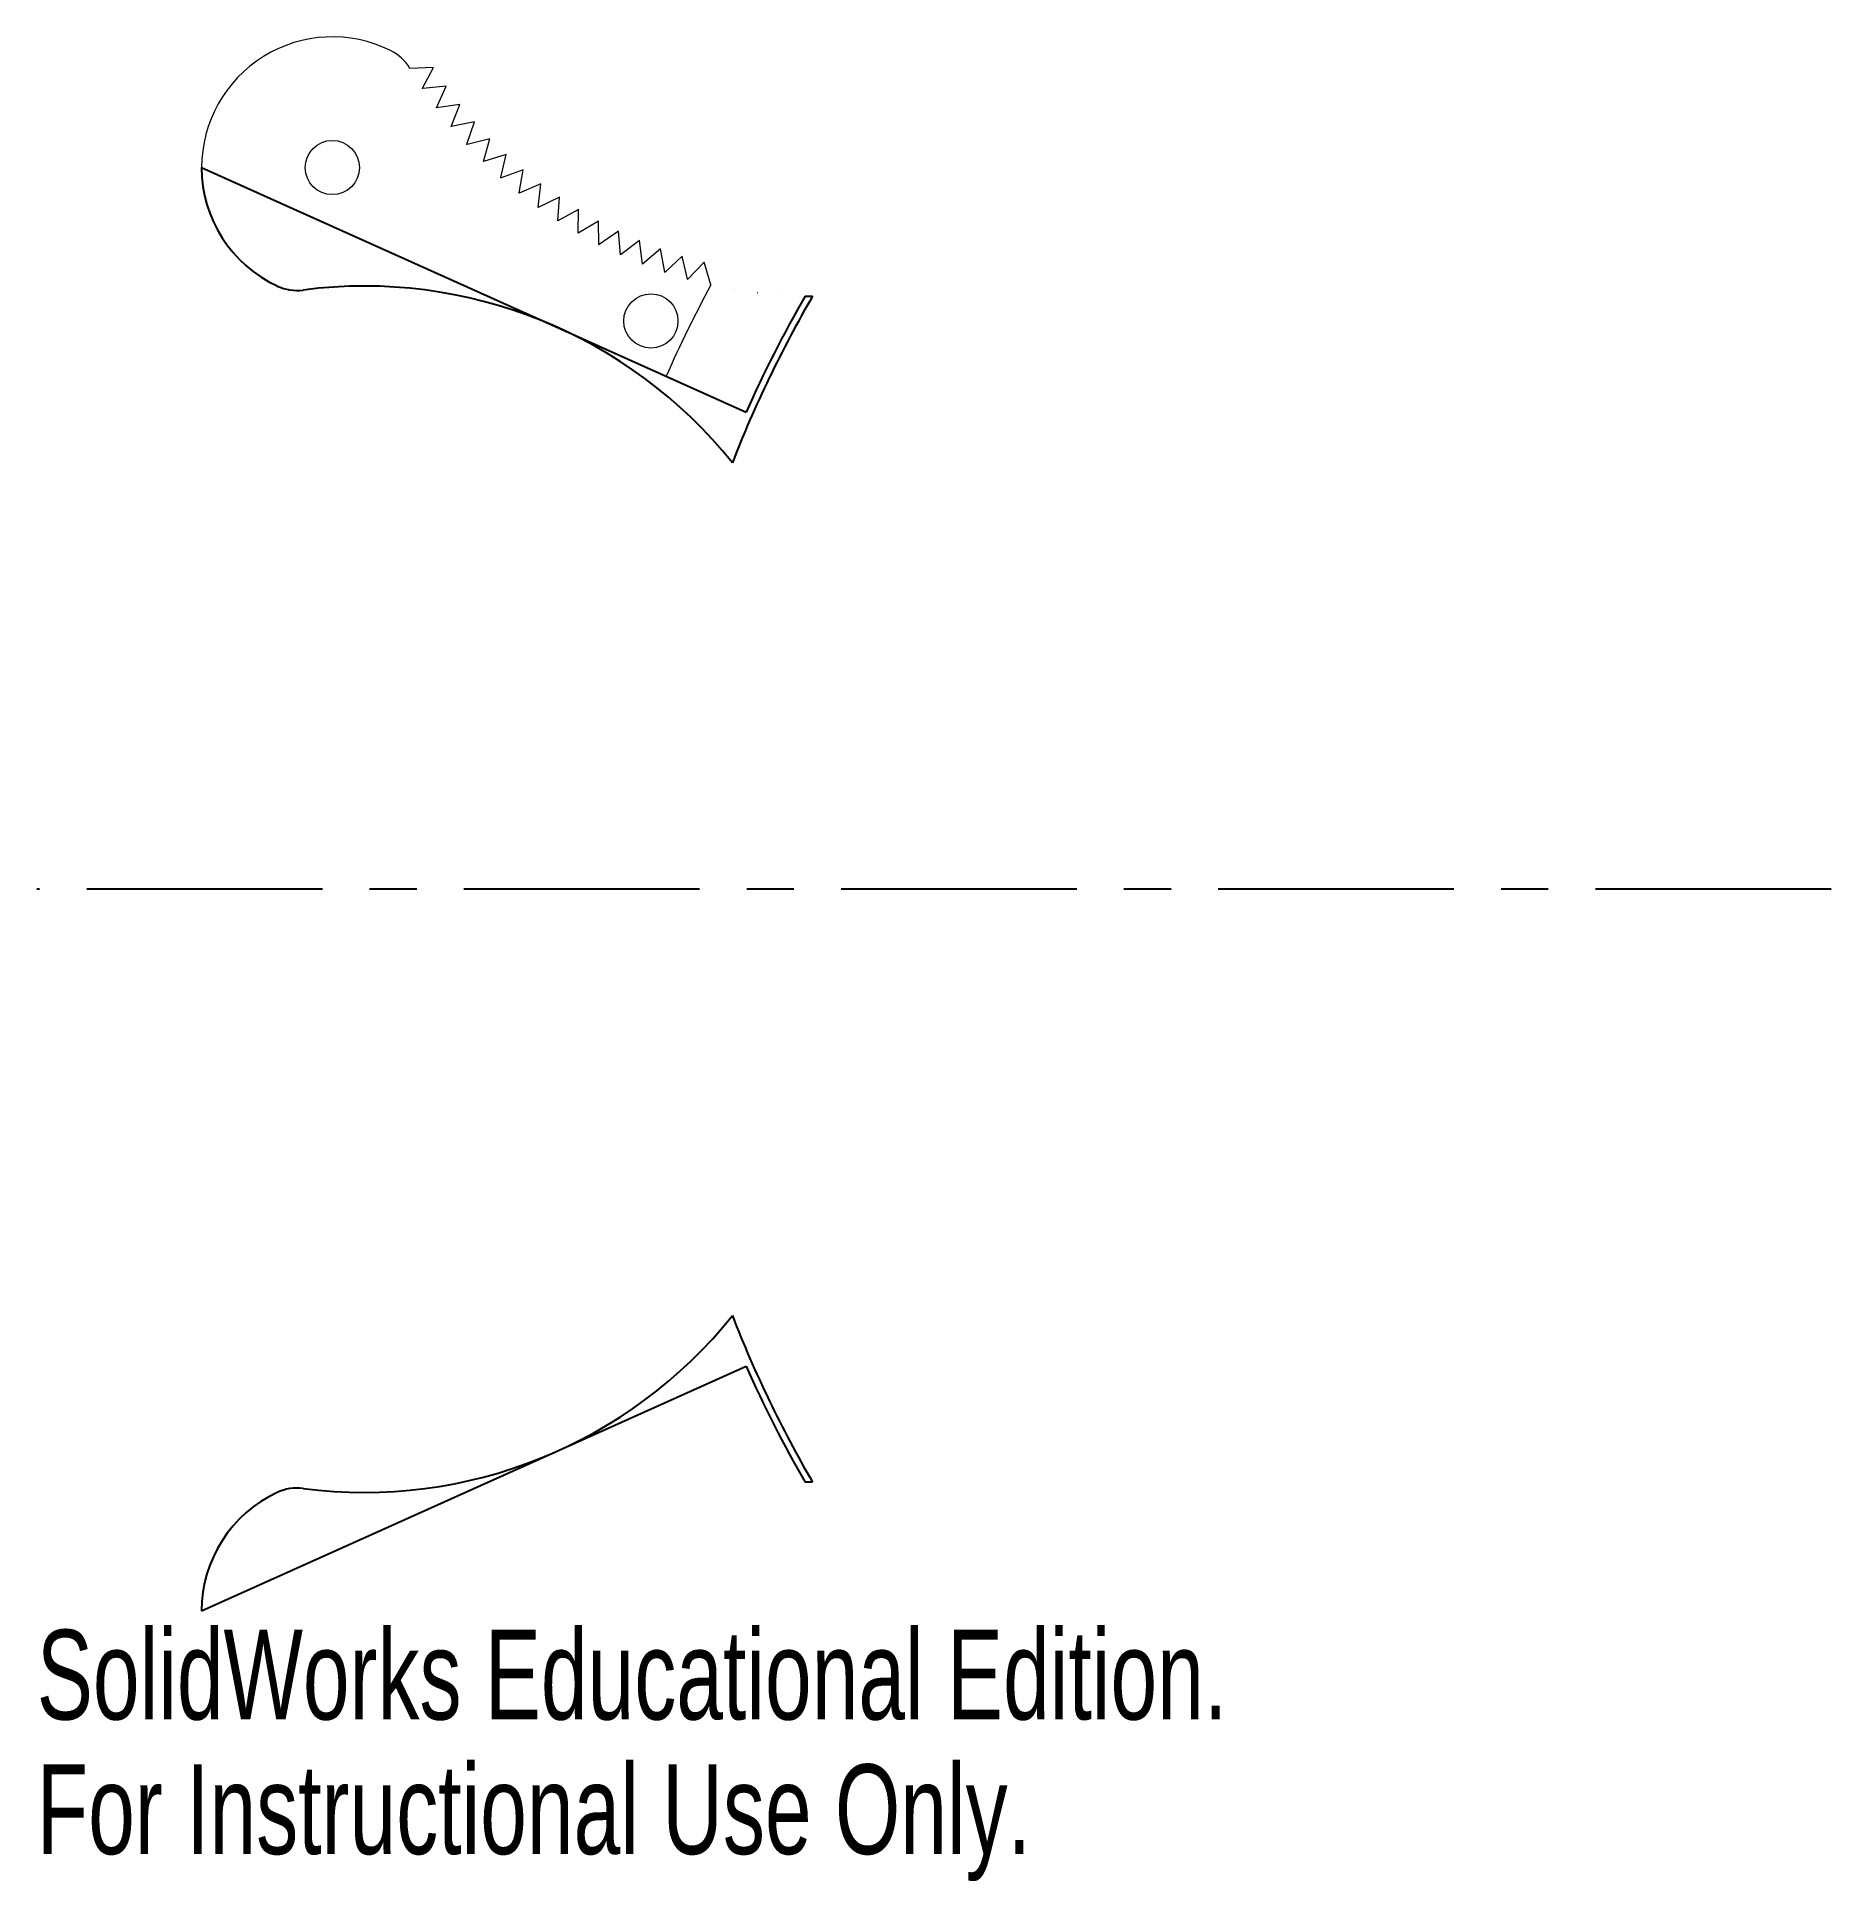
# Paper-space layout '_Top' of a CAD drawing. Header units: inches. Extents: x -3.81 to 0, y -2.1 to 1.81.
import ezdxf

# ---------------------------------------------------------------- set-up
doc = ezdxf.new("R2010")
doc.units = ezdxf.units.IN
doc.header["$MEASUREMENT"] = 0
doc.linetypes.add('CENTERX2', pattern=[0.8, 0.5, -0.1, 0.1, -0.1])
doc.styles.add('SLDTEXTSTYLE0', font='TXT', dxfattribs={"width": 0.7})

psp = doc.layouts.new('_Top')

# ---------------------------------------------------------------- linework, layer by layer
at = {"color": 7, "linetype": 'Continuous', "lineweight": 15}
for p, q in [((-2.9646, 1.7436), (-3.0146, 1.7413)), ((-2.9877, 1.6992), (-2.9646, 1.7436)), ((-2.9376, 1.7035), (-2.9874, 1.6988)), ((-2.9584, 1.658), (-2.9376, 1.7035)), ((-2.9086, 1.6649), (-2.9581, 1.6576)), ((-2.927, 1.6184), (-2.9086, 1.6649)), ((-2.8777, 1.6277), (-2.9267, 1.618)), ((-2.8938, 1.5804), (-2.8777, 1.6277)), ((-2.8449, 1.5922), (-2.8934, 1.58)), ((-2.8586, 1.5441), (-2.8449, 1.5922)), ((-3.4563, 1.531), (-2.471, 1.0883)), ((-2.8104, 1.5584), (-2.8582, 1.5438)), ((-2.8216, 1.5097), (-2.8104, 1.5584)), ((-2.7742, 1.5264), (-2.8213, 1.5093)), ((-2.783, 1.4771), (-2.7742, 1.5264)), ((-2.7365, 1.4962), (-2.7826, 1.4768)), ((-2.7428, 1.4466), (-2.7365, 1.4962)), ((-2.6973, 1.468), (-2.7423, 1.4463)), ((-2.701, 1.4181), (-2.6973, 1.468)), ((-2.6567, 1.4418), (-2.7006, 1.4178)), ((-2.6579, 1.3918), (-2.6567, 1.4418)), ((-2.6148, 1.4176), (-2.6575, 1.3915)), ((-2.6135, 1.3677), (-2.6148, 1.4176)), ((-2.5718, 1.3957), (-2.6131, 1.3674)), ((-2.568, 1.3458), (-2.5718, 1.3957)), ((-2.5277, 1.3759), (-2.5675, 1.3456)), ((-2.5214, 1.3263), (-2.5277, 1.3759)), ((-2.4827, 1.3584), (-2.5209, 1.3261)), ((-2.4739, 1.3091), (-2.4827, 1.3584)), ((-2.4369, 1.3431), (-2.4734, 1.309)), ((-2.4255, 1.2944), (-2.4369, 1.3431)), ((-2.3903, 1.3302), (-2.4251, 1.2943)), ((-2.3765, 1.2822), (-2.3903, 1.3302))]:
    psp.add_line(p, q, dxfattribs=at)
at = {"color": 7, "linetype": 'Continuous'}
for p, q in [((-2.9874, 1.6988), (-2.9877, 1.6992)), ((-2.9581, 1.6576), (-2.9584, 1.658)), ((-2.9267, 1.618), (-2.927, 1.6184)), ((-2.8934, 1.58), (-2.8938, 1.5804)), ((-3.4563, 1.531), (-2.3011, 1.012)), ((-2.8582, 1.5438), (-2.8586, 1.5441)), ((-2.8213, 1.5093), (-2.8216, 1.5097)), ((-2.7826, 1.4768), (-2.783, 1.4771)), ((-2.7423, 1.4463), (-2.7428, 1.4466)), ((-2.7006, 1.4178), (-2.701, 1.4181)), ((-2.6575, 1.3915), (-2.6579, 1.3918)), ((-2.6131, 1.3674), (-2.6135, 1.3677)), ((-2.5675, 1.3456), (-2.568, 1.3458)), ((-2.5209, 1.3261), (-2.5214, 1.3263)), ((-2.4734, 1.309), (-2.4739, 1.3091)), ((-2.4251, 1.2943), (-2.4255, 1.2944)), ((-2.376, 1.2821), (-2.3765, 1.2822)), ((-2.3265, 1.2723), (-2.327, 1.2724)), ((-2.2765, 1.2651), (-2.277, 1.2651)), ((-2.2262, 1.2604), (-2.2267, 1.2604)), ((-3.4563, -1.531), (-2.3011, -1.012))]:
    psp.add_line(p, q, dxfattribs=at)
at = {"color": 7, "linetype": 'CENTERX2'}
psp.add_line((0, 0), (-3.8058, 0), dxfattribs=at)
at = {"color": 7, "linetype": 'Continuous', "lineweight": 15, "flags": 128}
for points in [[(-2.9874, 1.6988), (-2.9874, 1.6988), (-2.9874, 1.6989), (-2.9875, 1.6989), (-2.9875, 1.699), (-2.9875, 1.699), (-2.9876, 1.6991), (-2.9876, 1.6991), (-2.9877, 1.6992)], [(-2.9581, 1.6576), (-2.9581, 1.6577), (-2.9581, 1.6577), (-2.9582, 1.6578), (-2.9582, 1.6578), (-2.9583, 1.6579), (-2.9583, 1.6579), (-2.9583, 1.658), (-2.9584, 1.658)], [(-2.9267, 1.618), (-2.9268, 1.618), (-2.9268, 1.6181), (-2.9268, 1.6181), (-2.9269, 1.6182), (-2.9269, 1.6182), (-2.927, 1.6183), (-2.927, 1.6183), (-2.927, 1.6184)], [(-2.8934, 1.58), (-2.8934, 1.5801), (-2.8935, 1.5801), (-2.8935, 1.5801), (-2.8936, 1.5802), (-2.8936, 1.5802), (-2.8937, 1.5803), (-2.8937, 1.5803), (-2.8938, 1.5804)], [(-2.8582, 1.5438), (-2.8583, 1.5438), (-2.8583, 1.5438), (-2.8584, 1.5439), (-2.8584, 1.5439), (-2.8585, 1.544), (-2.8585, 1.544), (-2.8585, 1.5441), (-2.8586, 1.5441)], [(-2.8213, 1.5093), (-2.8213, 1.5094), (-2.8214, 1.5094), (-2.8214, 1.5095), (-2.8214, 1.5095), (-2.8215, 1.5095), (-2.8215, 1.5096), (-2.8216, 1.5096), (-2.8216, 1.5097)], [(-2.7826, 1.4768), (-2.7826, 1.4768), (-2.7827, 1.4769), (-2.7827, 1.4769), (-2.7828, 1.477), (-2.7828, 1.477), (-2.7829, 1.477), (-2.783, 1.4771), (-2.783, 1.4771)], [(-2.7423, 1.4463), (-2.7424, 1.4463), (-2.7424, 1.4464), (-2.7425, 1.4464), (-2.7426, 1.4464), (-2.7426, 1.4465), (-2.7427, 1.4465), (-2.7427, 1.4465), (-2.7428, 1.4466)], [(-2.7006, 1.4178), (-2.7007, 1.4179), (-2.7007, 1.4179), (-2.7008, 1.4179), (-2.7008, 1.418), (-2.7009, 1.418), (-2.7009, 1.418), (-2.701, 1.4181), (-2.701, 1.4181)], [(-2.6575, 1.3915), (-2.6575, 1.3915), (-2.6576, 1.3916), (-2.6576, 1.3916), (-2.6577, 1.3916), (-2.6578, 1.3917), (-2.6578, 1.3917), (-2.6579, 1.3917), (-2.6579, 1.3918)], [(-2.6131, 1.3674), (-2.6131, 1.3674), (-2.6132, 1.3675), (-2.6132, 1.3675), (-2.6133, 1.3675), (-2.6134, 1.3676), (-2.6134, 1.3676), (-2.6135, 1.3676), (-2.6135, 1.3677)], [(-2.5675, 1.3456), (-2.5676, 1.3456), (-2.5676, 1.3456), (-2.5677, 1.3457), (-2.5678, 1.3457), (-2.5678, 1.3457), (-2.5679, 1.3458), (-2.5679, 1.3458), (-2.568, 1.3458)], [(-2.5209, 1.3261), (-2.521, 1.3261), (-2.521, 1.3261), (-2.5211, 1.3262), (-2.5212, 1.3262), (-2.5212, 1.3262), (-2.5213, 1.3262), (-2.5213, 1.3263), (-2.5214, 1.3263)], [(-2.4734, 1.309), (-2.4734, 1.309), (-2.4735, 1.309), (-2.4736, 1.309), (-2.4736, 1.3091), (-2.4737, 1.3091), (-2.4738, 1.3091), (-2.4738, 1.3091), (-2.4739, 1.3091)], [(-2.4251, 1.2943), (-2.4251, 1.2943), (-2.4252, 1.2943), (-2.4252, 1.2943), (-2.4253, 1.2944), (-2.4254, 1.2944), (-2.4254, 1.2944), (-2.4255, 1.2944), (-2.4255, 1.2944)], [(-2.3762, 1.2821), (-2.3762, 1.2821), (-2.3763, 1.2821), (-2.3763, 1.2821), (-2.3764, 1.2821), (-2.3764, 1.2821), (-2.3765, 1.2821), (-2.3765, 1.2822), (-2.3765, 1.2822)]]:
    psp.add_lwpolyline(points, dxfattribs=at)
at = {"color": 7, "linetype": 'Continuous', "lineweight": 15}
for centre in [(-3.1791, 1.531), (-2.5034, 1.2056)]:
    psp.add_circle(centre, 0.0575, dxfattribs=at)
for centre, radius, start, end in [((-3.1791, 1.531), 0.2772, 63.5522, 180), ((-3.1002, 1.6897), 0.1, 31.115, 63.5522), ((0, 0), 2.7, 151.6506, 156.2301)]:
    psp.add_arc(centre, radius, start, end, dxfattribs=at)
at = {"color": 7, "linetype": 'Continuous'}
for centre, radius, start, end in [((-3.1791, 1.531), 0.2772, 180, 245.0192), ((-3.2539, 1.3703), 0.1, 245.0192, 277.4564), ((-3.1112, 0.2796), 1, 38.6834, 97.4564), ((0, 0), 2.5, 149.7857, 158.7857), ((0, 0), 2.5138, 149.9644, 156.2615), ((-2.1584, 2.2581), 1, 268.9801, 269.8881), ((-3.1112, -0.2796), 1, 262.5436, 321.3166), ((0, 0), 2.5, 201.2143, 210.2143), ((0, 0), 2.5138, 203.7385, 210.0356), ((-3.1791, -1.531), 0.2772, 114.9808, 180), ((-3.2539, -1.3703), 0.1, 82.5436, 114.9808), ((-2.1584, -2.2581), 1, 90.1119, 91.0199)]:
    psp.add_arc(centre, radius, start, end, dxfattribs=at)

# ---------------------------------------------------------------- texts
at = {"color": 7, "linetype": 'Continuous', "char_height": 0.1903, "attachment_point": 1, "style": 'SLDTEXTSTYLE0'}
for s, insert in [('SolidWorks Educational Edition.', (-3.8058, -1.5711)), ('For Instructional Use Only.', (-3.8058, -1.8566))]:
    psp.add_mtext(s, dxfattribs=dict(at, insert=insert))

doc.saveas('drawing.dxf')
